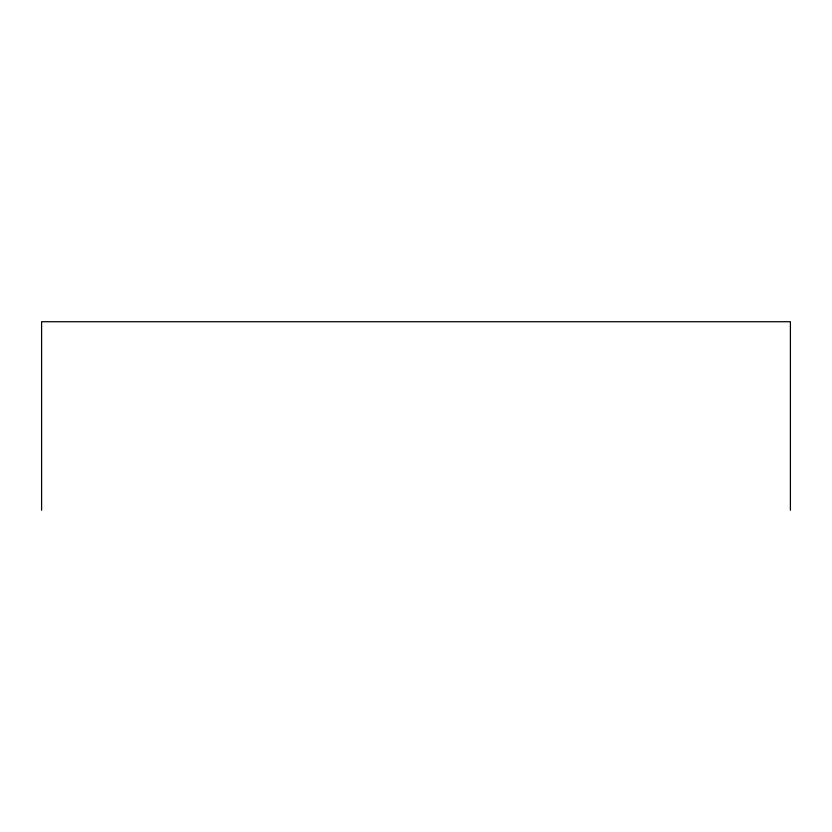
<?xml version="1.0" encoding="UTF-8"?>
<svg xmlns="http://www.w3.org/2000/svg" width="832" height="832" viewBox="0 0 832 832"><rect width="100%" height="100%" fill="white"/><g stroke="black" fill="none" stroke-linecap="round" stroke-linejoin="round"><path stroke-width="1.25" d="M790.4 510.276L790.4 321.724L41.6 321.724L41.6 510.276"/></g></svg>
